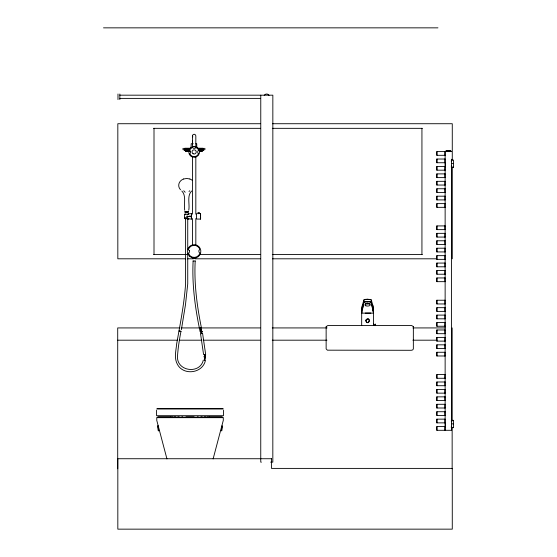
<?xml version="1.0" encoding="UTF-8"?>
<svg xmlns="http://www.w3.org/2000/svg" width="557" height="557" viewBox="0 0 557 557"><rect width="100%" height="100%" fill="white"/><g stroke="black" fill="none" stroke-linecap="round" stroke-linejoin="round"><path stroke-width="0.84" d="M202.442 150.905L202.442 150.195M361.681 325.553L361.681 309.219L362.44 305.048L363.902 299.889L367.585 299.2L371.261 299.889L372.73 305.048L373.455 308.87L373.427 325.636M373.9 324.856L373.9 324.397M373.9 324.139L373.9 324.529M188.224 150.863L188.266 150.153M185.669 150.905C185.446 148.12 185.627 152.674 185.801 150.237L185.46 150.153L185.585 150.905M202.149 150.237C202.546 151.309 201.787 150.035 202.63 150.85L202.644 150.132L202.295 150.237C202.017 149.791 202.616 152.451 202.059 150.258M188.308 150.641C188.099 151.65 188.336 151.574 188.259 150.571M186.094 150.195L186.323 150.933M201.537 150.947L201.892 150.132L201.634 150.905M199.775 151.26L199.789 150.543M187.173 150.905L187.27 150.237M200.938 150.195L200.708 150.905M188.377 150.961L188.391 150.258L188.51 151.65L188.078 150.843M199.817 150.863L199.768 150.132M188.391 150.905L188.405 150.195M199.768 150.905L199.838 150.153M200.555 151.288L200.269 150.648M201.474 151.191L201.488 150.474M202.574 150.863L202.588 150.153M201 150.863L200.792 150.237M188.384 150.613L188.252 151.288M186.755 150.571L187.061 151.323L187.082 150.613M187.514 150.759L187.946 151.567L187.967 150.863M200.805 150.613L200.819 151.323L201.23 150.501M201.55 150.453L201.537 151.177L200.819 151.323L201.195 150.55M200.569 219.054L200.597 216.722L200.597 218.873M188.767 210.233C189.944 204.015 186.713 195.772 191.65 191.016M373.712 324.195L373.712 325.622M191.009 148.009L191.211 143.72L193.202 143.72M200.492 217.989L200.597 217.439L200.597 218.56M204.349 360.358L204.83 356.682A217.286 217.286 0 0 0 204.642 354.572L205.255 354.517L205.449 356.626L204.837 356.682A14.21 14.21 0 0 1 204.349 360.358L204.969 360.525L205.463 356.765L204.837 356.682L204.635 354.572M361.709 313.138L363.902 302.235L367.585 301.434L371.268 302.235L373.455 313.138L361.709 313.138L361.709 308.87L362.44 305.048M181.373 329.723L185.467 304.811L187.737 283.812L187.737 253.581M362.544 308.78L363.839 302.395L363.839 299.993L365.768 299.297L370.154 299.422L371.331 299.993L371.331 302.395L372.946 310.576M180.969 331.345C179.396 339.575 177.975 348.146 177.481 356.647C176.792 371.449 200.123 374.555 203.312 360.08M200.597 214.132L200.492 215.294L200.569 213.693L200.569 215.858M326.144 326.597L327.788 325.553L411.7 325.553L413.336 326.597M213.122 458.905L223.287 420.396L223.287 417.666L156.768 417.666L156.768 420.396L166.94 458.905M192.478 147.118L192.478 135.88L192.813 134.878L194.149 134.202L195.493 134.878L195.827 135.88L195.827 147.118M194.456 146.763L193.968 146.749L194.33 146.749M205.38 360.637C202.497 373.385 183.476 375.884 177.398 364.32C173.881 357.977 176.061 350.68 176.66 343.906C180.183 323.965 184.207 304.059 185.599 283.812L185.599 218.163M363.839 302.395L364.974 301.671L367.585 301.434L370.196 301.671L371.331 302.395M372.737 310.98L373.455 308.87L372.73 305.048M189.004 191.483L189.742 190.766M188.043 214.515L187.333 214.765L187.862 214.64M184.506 214.111L184.506 218.588L191.552 219.089L191.552 213.61L188.203 213.93M188.677 213.61L187.479 214.292L185.279 214.062L184.506 214.48M201.537 150.961L201.787 150.195M186.839 217.954L188.134 218.407L187.027 218.072M187.201 214.877L187.834 214.529M188.203 218.713L188.858 218.741L188.043 218.602L188.44 218.65M184.506 218.588L186.003 218.038M199.747 213.616L197.644 213.616M202.1 150.947L202.295 150.237M183.657 178.985L186.741 178.463L189.826 178.985M364.382 301.845L367.585 301.434L370.781 301.845M200.2 150.794L200.353 151.476L199.935 151.567M200.325 327.627A350.137 350.137 0 0 0 201.161 331.561L200.318 327.627L200.931 327.502L202.184 333.518L200.966 333.761L200.548 331.687L201.154 331.561A217.286 217.286 0 0 1 201.578 333.636M188.795 151.595L188.781 150.877M199.065 212.99C201.188 212.892 196.189 212.892 198.327 212.99M201.209 151.219L201.126 150.571M203.799 356.779L204.203 356.598M187.514 214.605L187.953 214.577M370.844 313.076L365.232 313.104M366.986 301.455L367.648 301.434M370.147 304.143A2.548 1.072 -13.9 0 0 370.12 303.718C368.929 302.855 365.204 302.437 365.093 304.296M187.507 218.198L187.862 218.191M103.505 27.85L437.955 27.85M119.846 95.177L259.68 95.177M260.196 95.177L272.846 95.177L272.826 462.136L270.618 462.136M119.846 98.394L260.168 98.394M260.293 123.724L117.826 123.724L117.826 258.803L185.585 258.803M272.457 123.724L452.277 123.724L452.277 160.096M153.607 128.333L260.585 128.333M272.31 128.333L422.352 128.333M195.904 143.72L196.712 143.72L196.816 147.145M184.868 148.259L189.958 148.259M197.923 148.259L203.013 148.259M182.793 148.392L190.703 148.392M197.317 148.392L205.087 148.392M182.793 149.652L189.672 149.652M199.197 149.652L205.087 149.652M184.068 150.146L189.31 150.146M199.441 150.146L203.834 150.146M184.743 150.369L189.269 150.369M199.26 150.425L203.166 150.369M446.073 150.669L450.697 150.669M446.073 151.128L450.697 151.128M445.363 151.302L445.767 151.302M451.407 151.302L451.059 151.302M451.636 151.595L436.772 151.595L436.772 155.312L445.134 155.312M445.134 159.03L436.772 159.03L436.772 162.741L445.134 162.741M451.449 159.211L451.636 430.303L436.772 430.303L436.772 426.585L445.134 426.585M451.636 160.096L453.495 160.082L453.495 167.406M451.267 160.701L451.636 160.701M451.267 161.627L451.636 161.627M451.636 163.605L453.495 163.605M451.267 166.09L451.636 166.09M445.134 166.459L436.772 166.459L436.772 170.177L445.134 170.177M451.267 167.016L451.636 167.016M451.636 167.26L453.495 167.26M451.636 167.406L453.495 167.392M445.134 173.895L436.772 173.895L436.772 177.606L445.134 177.606M445.134 181.324L436.772 181.324L436.772 185.042L445.134 185.042M445.134 188.753L436.772 188.753L436.772 192.471L445.134 192.471L445.134 151.595M445.134 196.189L436.772 196.189L436.772 199.907L445.134 199.907M445.134 203.618L436.772 203.618L436.772 207.336L445.134 207.336M186.296 211.583C181.324 211.583 190.591 211.583 188.189 211.583M184.945 212.036L188.391 212.036M184.875 212.113L188.461 212.113M187.911 216.687L188.517 216.687L186.282 216.241M445.134 225.919L436.772 225.919L436.772 229.63L445.134 229.63M445.134 233.348L436.772 233.348L436.772 237.066L445.134 237.066M445.134 244.495L436.772 244.495L436.772 240.784L445.134 240.784L445.134 430.303M445.134 248.213L436.772 248.213L436.772 251.931L445.134 251.931M153.607 254.493L188.802 254.493M199.698 254.493L260.585 254.493M272.31 254.493L422.352 254.493M445.134 255.649L436.772 255.649L436.772 259.36L445.134 259.36M193.021 257.856L195.305 257.856M192.416 258.086L195.918 258.086M187.326 258.803L193.404 258.803M195.145 258.803L260.293 258.803M272.457 258.803L436.639 258.803M193.021 260.982L195.305 260.982M445.134 263.078L436.772 263.078L436.772 266.796L445.134 266.796M445.134 270.507L436.772 270.507L436.772 274.225L445.134 274.225M445.134 277.943L436.772 277.943L436.772 281.661L445.134 281.661M364.417 299.589L365.998 299.589M445.134 300.237L436.772 300.237L436.772 303.955L445.134 303.955M445.134 307.673L436.772 307.673L436.772 311.384L445.134 311.384M445.134 315.102L436.772 315.102L436.772 318.82L445.134 318.82M445.134 322.538L436.772 322.538L436.772 326.249L445.134 326.249M375.167 324.634L375.536 324.634M179.382 327.927L117.708 327.927L117.708 468.764M181.081 327.927L260.175 327.927M272.241 327.927L327.063 327.927M412.925 327.927L445.328 327.927M445.134 329.967L436.772 329.967L436.772 333.685L445.134 333.685M445.134 337.403L436.772 337.403L436.772 341.114L445.134 341.114M117.708 340.188L177.613 340.188M179.347 340.188L201.919 340.188M203.653 340.188L260.091 340.188M272.241 340.188L326.938 340.188M412.925 340.188L436.806 340.188M445.134 344.832L436.772 344.832L436.772 348.55L445.134 348.55M445.134 352.268L436.772 352.268L436.772 355.979L445.134 355.979M445.134 374.562L436.772 374.562L436.772 378.28L445.134 378.28M445.134 381.991L436.772 381.991L436.772 385.709L445.134 385.709M445.134 389.427L436.772 389.427L436.772 393.145L445.134 393.145M445.134 396.856L436.772 396.856L436.772 400.574L445.134 400.574M445.134 404.291L436.772 404.291L436.772 408.002L445.134 408.002M157.144 408.504L222.918 408.504M156.768 408.998L223.287 408.998M445.245 411.72L436.772 411.72L436.772 415.438L445.134 415.438M158.07 416.928L170.191 416.928M170.519 416.928L172.976 416.928M174.049 416.928L175.928 416.928M177.767 416.928L179.208 416.928M181.854 416.928L182.654 416.928M185.941 416.928L194.115 416.928M197.408 416.928L198.201 416.928M200.847 416.928L202.288 416.928M204.127 416.928L206.006 416.928M207.079 416.928L209.536 416.928M209.864 416.928L221.985 416.928M157.144 417.172L222.918 417.172M445.134 419.156L436.772 419.156L436.772 422.867L445.134 422.867M451.636 420.333L453.495 420.333L453.495 427.637L451.267 427.699M451.636 420.458L453.495 420.458M451.267 420.827L451.636 420.827M451.267 421.753L451.636 421.753M451.636 423.856L453.495 423.856M451.267 426.216L451.636 426.216M451.267 427.142L451.636 427.142M451.636 427.511L453.495 427.511M261.428 462.136L260.753 462.136L260.773 95.177M200.492 219.089L196.565 219.04L196.586 213.61M187.625 218.33L188.05 218.337M188.029 151.26L188.099 150.543M186.637 151.253C187.639 151.309 185.704 151.4 186.33 150.453M191.281 216.388L189.283 216.241L191.281 216.151L191.281 217.982M188.196 151.574L188.301 151.595M187.465 151.288L187.458 151.33M181.046 331.359L178.964 330.949L180.628 331.283M186.679 151.219L186.658 150.501M185.766 150.23L185.425 150.132L185.725 150.947M186.372 151.184L186.539 150.515M187.451 218.595L188.273 219.005M187.249 218.052L188.141 218.56M184.506 218.045L185.606 218.671M181.833 191.016C186.616 195.848 183.566 204.001 184.715 210.233M183.74 190.766L185.175 192.262M185.864 217.411L186.33 218.045M186.86 150.139L186.915 150.85M180.503 189.763L179.507 188.336A8.014 6.914 0.8 0 1 178.86 184.165A8.049 6.949 -0.4 0 1 179.981 181.666A7.993 6.914 0.2 0 1 183.65 178.978M185.279 214.062L185.76 214.751M192.478 135.88L192.813 136.883M200.137 331.77C195.208 308.529 191.9 284.794 193.126 260.982M201.335 327.419C196.934 305.577 194.017 283.311 195.201 260.982M202.588 333.441L205.665 354.475M200.555 333.838L203.604 354.677M200.569 217.724L200.492 216.346M361.681 309.219L361.723 309.574L361.709 308.87M192.478 140.461L192.555 142.042M200.569 214.974L200.597 215.977L200.597 213.818M200.207 150.641L200.228 151.351M200.652 150.258L200.666 150.961M188.844 150.87L188.858 151.622M188.12 150.132L188.127 150.85M185.516 150.153L185.53 150.863M186.108 150.153L186.115 150.863M199.629 150.571L199.629 151.288M187.034 150.153L187.041 150.863M452.277 167.016L452.277 258.803M452.152 327.927L452.152 420.981M452.152 427.901L452.152 468.764M450.404 150.669L450.404 151.128A0.829 0.717 -90 0 1 451.205 151.601M445.322 162.595L445.322 166.815M445.322 422.429L445.322 426.941M445.134 192.687L445.134 240.596M444.911 151.595L444.911 155.312M444.911 159.03L444.911 162.741M444.911 166.459L444.911 170.177M444.911 173.895L444.911 177.606M444.911 181.324L444.911 185.042M444.911 188.753L444.911 192.471M444.911 196.189L444.911 199.907M444.911 203.618L444.911 207.336M444.911 225.919L444.911 229.63M444.911 233.348L444.911 237.066M444.911 240.784L444.911 244.495M444.911 248.213L444.911 251.931M444.911 255.649L444.911 259.36M444.911 263.078L444.911 266.796M444.911 270.507L444.911 274.225M444.911 277.943L444.911 281.661M444.911 300.237L444.911 303.955M444.911 307.673L444.911 311.384M444.911 315.102L444.911 318.82M444.911 322.538L444.911 326.249M444.911 329.967L444.911 333.685M444.911 337.403L444.911 341.114M444.911 344.832L444.911 348.55M444.911 352.268L444.911 355.979M444.911 374.562L444.911 378.28M444.911 381.991L444.911 385.709M444.911 389.427L444.911 393.145M444.911 396.856L444.911 400.574M444.911 404.291L444.911 408.002M444.911 411.72L444.911 415.438M444.911 419.156L444.911 422.867M444.911 426.585L444.911 430.303M436.994 151.595L436.994 155.312M436.994 159.03L436.994 162.741M436.994 166.459L436.994 170.177M436.994 173.895L436.994 177.606M436.994 181.324L436.994 185.042M436.994 188.753L436.994 192.471M436.994 196.189L436.994 199.907M436.994 203.618L436.994 207.336M436.994 225.919L436.994 229.63M436.994 233.348L436.994 237.066M436.994 240.784L436.994 244.495M436.994 248.213L436.994 251.931M436.994 255.649L436.994 259.36M436.994 263.078L436.994 266.796M436.994 270.507L436.994 274.225M436.994 277.943L436.994 281.661M436.994 300.237L436.994 303.955M436.994 307.673L436.994 311.384M436.994 315.102L436.994 318.82M436.994 322.538L436.994 326.249M436.994 329.967L436.994 333.685M436.994 337.403L436.994 341.114M436.994 344.832L436.994 348.55M436.994 352.268L436.994 355.979M436.994 374.562L436.994 378.28M436.994 381.991L436.994 385.709M436.994 389.427L436.994 393.145M436.994 396.856L436.994 400.574M436.994 404.291L436.994 408.002M436.994 411.72L436.994 415.438M436.994 419.156L436.994 422.867M436.994 426.585L436.994 430.303M421.934 128.333L421.934 254.493M413.35 326.736L413.35 348.863L412.772 349.873L411.365 350.29L327.363 350.179L326.137 348.863L326.137 326.736M375.571 324.522L375.536 325.65M375.39 324.007L375.39 325.58M373.9 324.808L373.9 325.58M367.585 303.064L367.585 303.871M223.475 410.237L223.475 415.689L156.587 415.689L156.587 410.237M201.342 150.515L201.342 151.226M195.827 156.963L195.827 214.173M195.827 218.504L195.827 245.379M192.478 156.963L192.478 214.173M192.478 218.504L192.478 245.379M191.483 213.61L191.483 219.089M189.004 150.898L189.004 151.65M187.737 219.026L187.737 249.258M185.439 150.195L185.439 150.905M154.004 128.333L154.004 254.493M119.846 93.994L119.846 99.571M117.987 93.994L117.987 99.571M189.874 178.999A7.993 6.914 0.2 0 1 192.492 180.565M264.22 95.393A2.785 2.785 0 0 1 269.045 95.393M200.423 150.613L200.423 151.33L200.423 150.613M185.648 150.258L185.627 150.961L185.237 150.132L185.648 150.258M189.436 250.734L189.366 252.405L188.677 252.843L188.955 254.465A6.05 6.05 0 0 0 199.963 253.038L198.863 251.98L198.933 250.316L199.622 249.877L199.343 248.255A6.05 6.05 0 0 0 188.336 249.682L189.436 250.734M190.585 151.323L190.529 152.945L189.7 153.607A4.755 4.755 0 0 0 198.062 154.623L198.459 153.398L197.77 152.945L197.714 151.323L198.598 150.23A4.755 4.755 0 0 0 196.732 147.925L195.632 147.612L195.173 148.301L193.551 148.35L192.457 147.473A4.755 4.755 0 0 0 190.153 149.332L189.846 150.432L190.585 151.323M365.824 320.359C368.783 327.982 371.456 314.427 365.824 320.359M221.247 430.631L221.777 430.888L222.57 426.049L222.02 425.889L221.247 430.631M199.406 151.636L199.789 151.56L199.371 151.65M158.035 425.889L157.492 426.049L158.285 430.888L158.829 430.728L158.035 425.889M202.17 331.352L201.759 331.436L202.17 331.359M271.489 458.731L117.826 458.731L117.826 529.15L452.277 529.15L452.277 468.395L271.489 468.395L271.489 458.731M189.429 256.088A6.684 6.684 0 0 0 200.617 253.101A6.684 6.684 0 0 0 192.437 244.899A6.684 6.684 0 0 0 189.429 256.088M193.105 153.732A2.096 2.096 0 0 0 196.245 151.915A2.096 2.096 0 0 0 193.105 150.105A2.096 2.096 0 0 0 193.105 153.732M190.341 155.73A5.396 5.396 0 0 0 199.371 153.321A5.396 5.396 0 0 0 192.764 146.707A5.396 5.396 0 0 0 190.341 155.73M366.708 322.225A1.755 1.755 0 0 0 369.34 320.707A1.755 1.755 0 0 0 366.708 319.182A1.755 1.755 0 0 0 366.708 322.225M365.893 305.807A2.604 1.1 0 0 0 370.14 305.166A2.604 1.1 0 0 0 366.715 303.934A2.604 1.1 0 0 0 365.893 305.807"/></g></svg>
